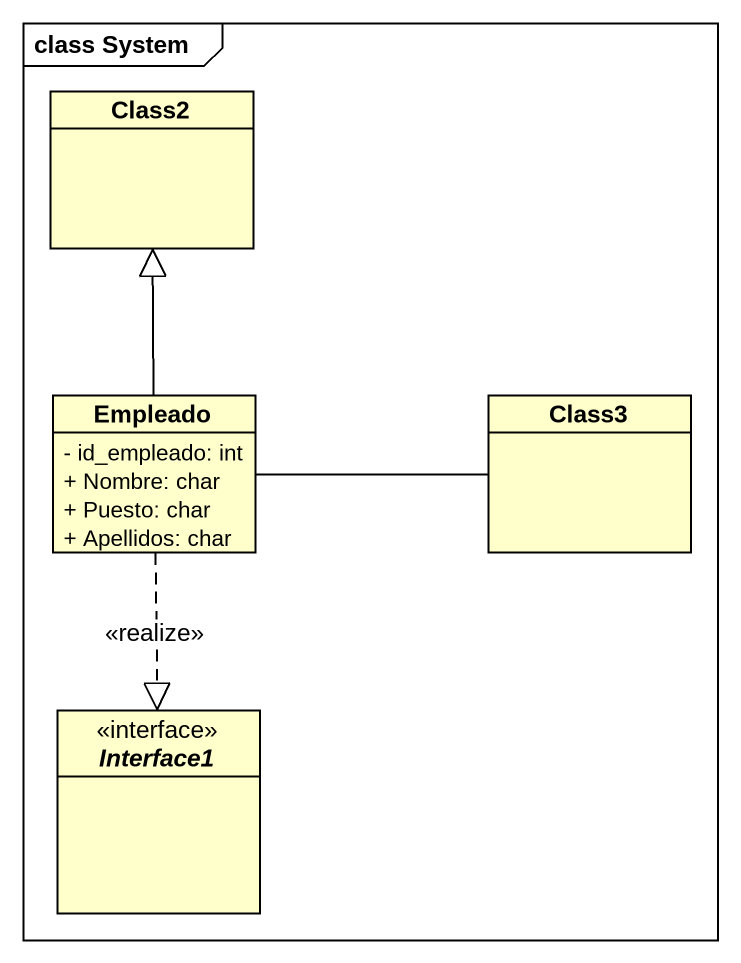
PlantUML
@startuml
mainframe class System
hide circle
hide empty members
skinparam classAttributeIconSize 0
class Class2
class Empleado {
  - id_empleado: int
  + Nombre: char
  + Puesto: char
  + Apellidos: char
}
class Class3
interface Interface1 <<interface>>
Empleado -up-|> Class2
Empleado -right- Class3
Empleado ..|> Interface1 : <<realize>>
@enduml
